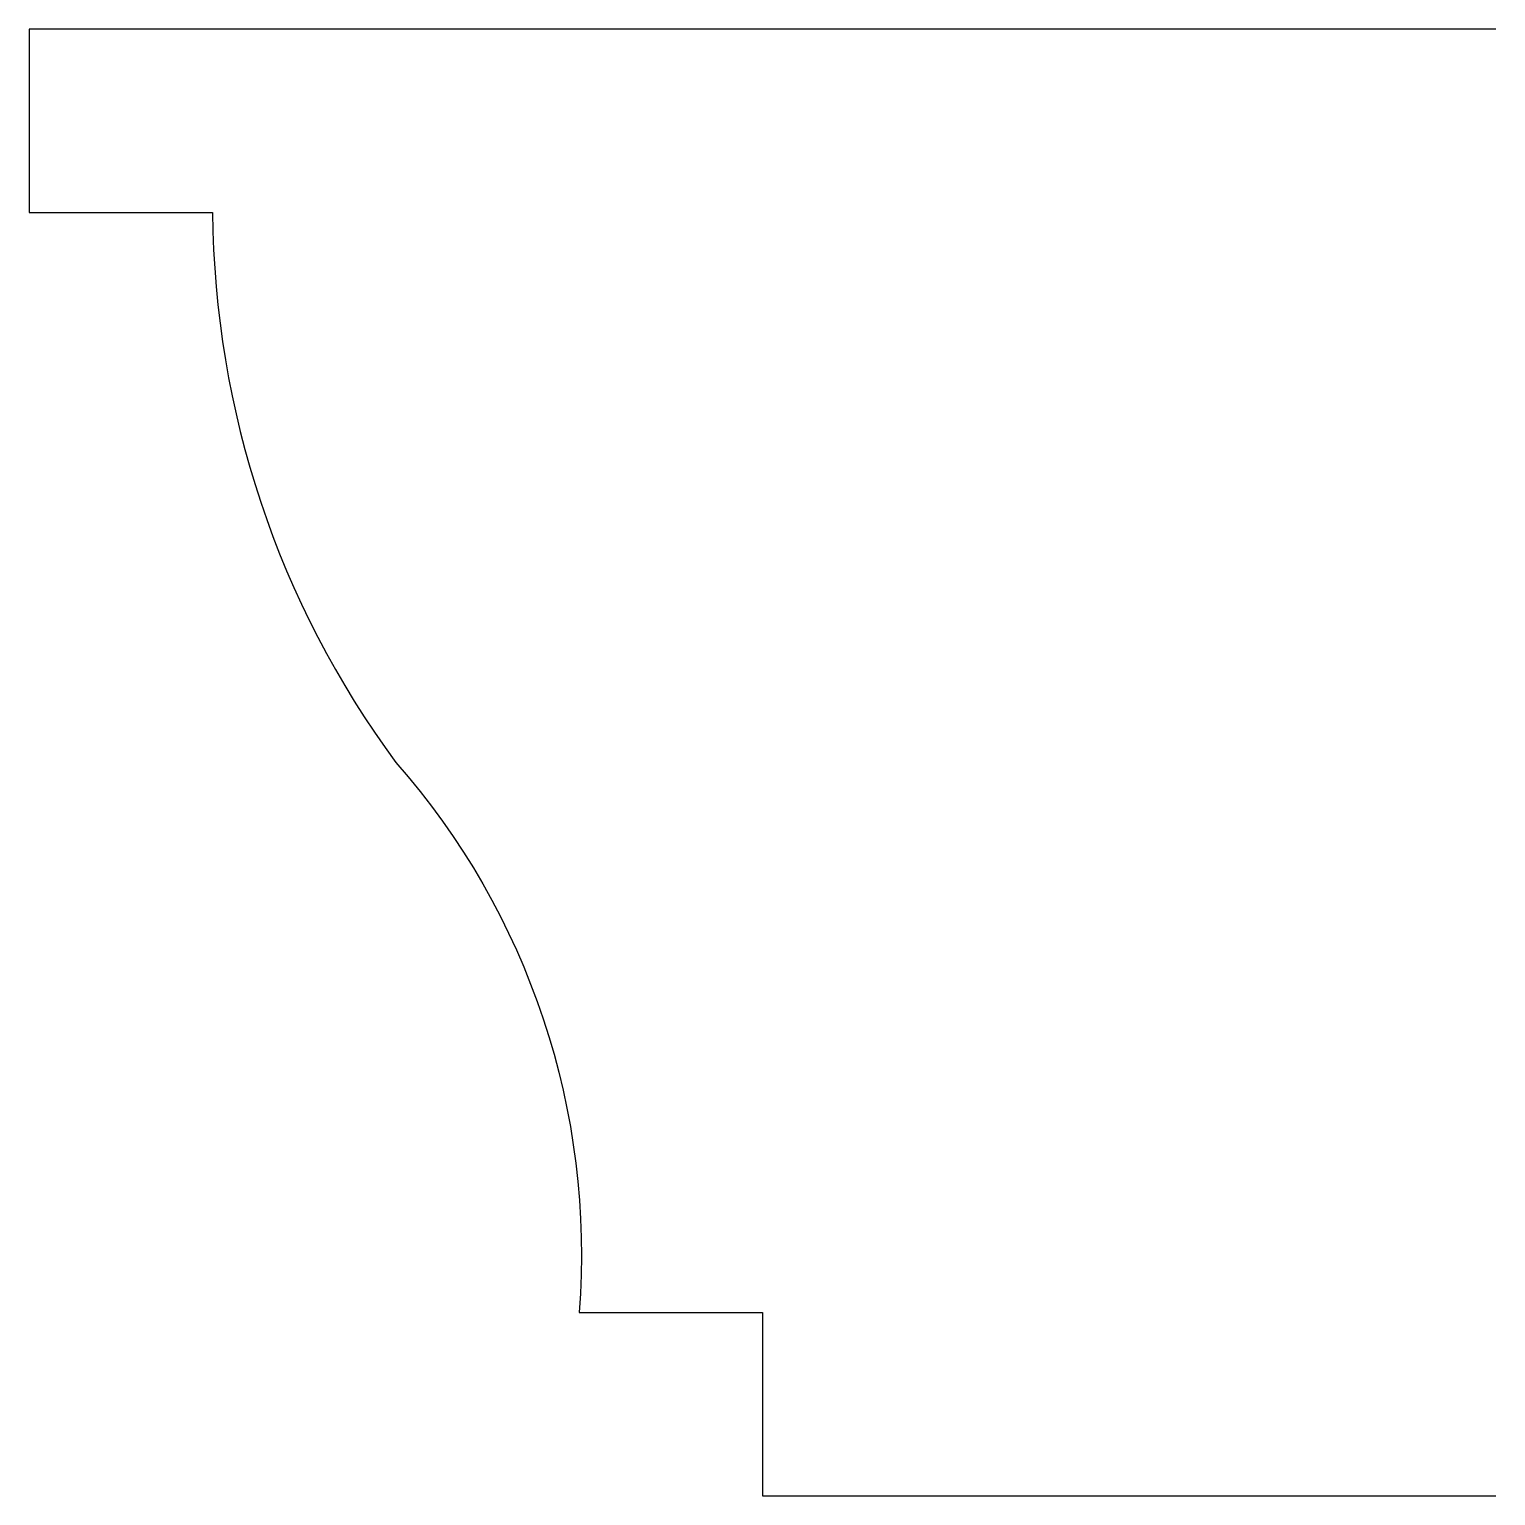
# Model space of a CAD drawing. Header units: inches. Extents: x -4 to 0, y -2 to 2.
import ezdxf

# ---------------------------------------------------------------- set-up
doc = ezdxf.new("R2010")
doc.units = ezdxf.units.IN
doc.header["$LTSCALE"] = 0.5
doc.header["$MEASUREMENT"] = 0

msp = doc.modelspace()

# ---------------------------------------------------------------- linework, layer by layer
msp.add_lwpolyline([(0, 2), (-4, 2), (-4, 1.5), (-3.5, 1.5, 0.158383), (-3, 0, -0.202456), (-2.5, -1.5), (-2, -1.5), (-2, -2), (0, -2)], format="xyb")

doc.saveas('drawing.dxf')
